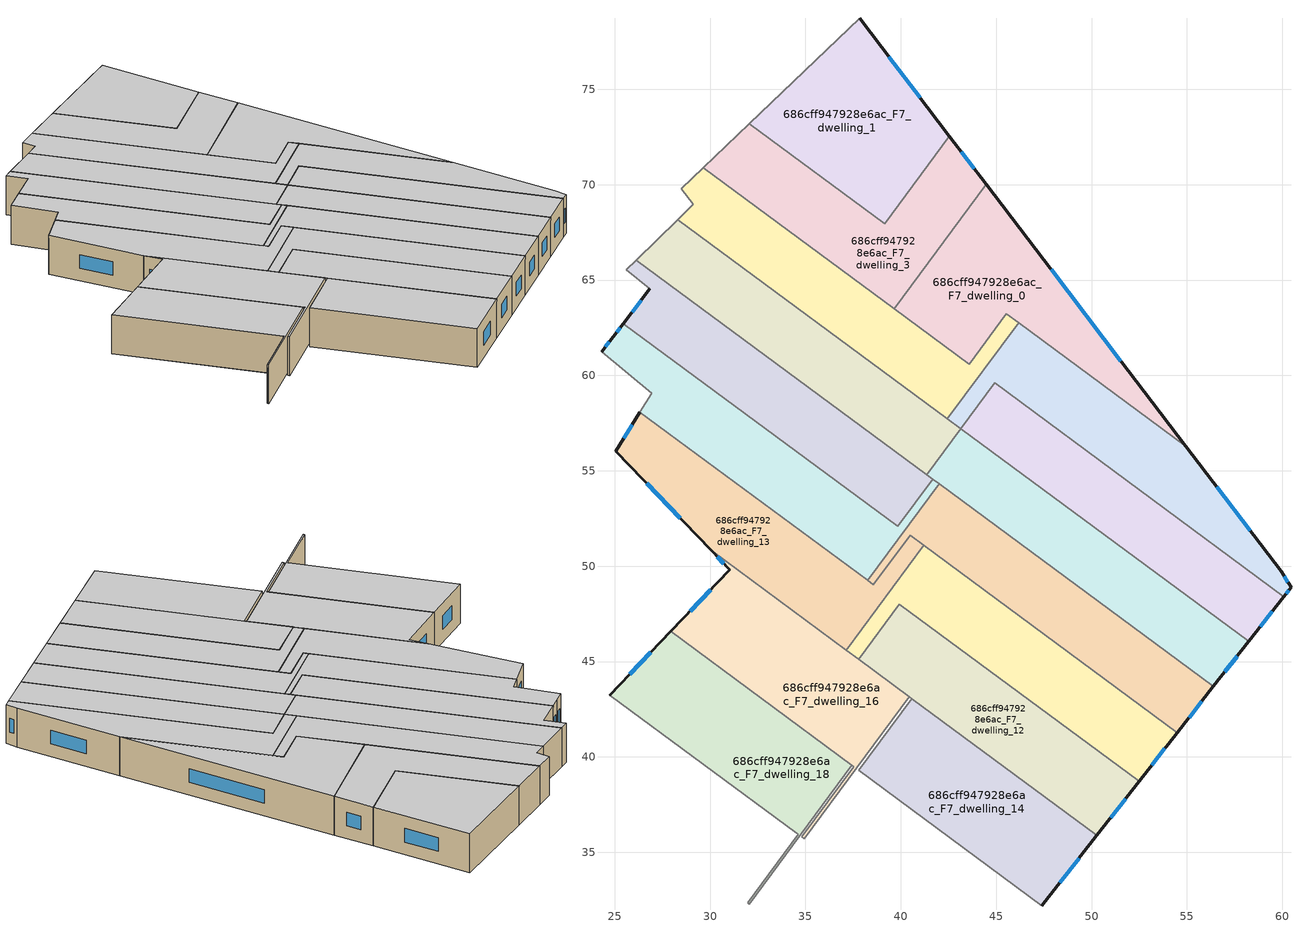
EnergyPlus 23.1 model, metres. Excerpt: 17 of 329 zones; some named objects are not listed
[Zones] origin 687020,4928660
686cff947928e6ac_F7_dwelling_0
 floor to 686cff947928e6ac_F6_dwelling_0 (EU_floor_Construction): 44.47,70.02 54.94,56.29 45.54,63.23 43.58,60.59 39.65,63.49 z21
 wall outside (EU_wall_Construction): 54.94,56.29 44.47,70.02 z21:24
 wall to 686cff947928e6ac_F7_dwelling_5 (EU_wall_Construction): 39.65,63.49 43.58,60.59 45.54,63.23 46.17,62.77 z21:24
 wall to 686cff947928e6ac_F7_dwelling_3 (EU_wall_Construction): 44.47,70.02 39.65,63.49 z21:24
 wall to 686cff947928e6ac_F7_dwelling_2 (EU_wall_Construction): 46.17,62.77 54.94,56.29 z21:24
 window (EU_Window_Construction): 51.54,60.75 47.88,65.55 z21.98:23.02
 ceiling to 686cff947928e6ac_F8_dwelling_0 (EU_floor_Construction): 54.94,56.29 44.47,70.02 39.65,63.49 43.58,60.59 45.54,63.23 z24
686cff947928e6ac_F7_dwelling_1
 floor to 686cff947928e6ac_F6_dwelling_1 (EU_floor_Construction): 37.84,78.71 42.55,72.54 39.15,67.95 32.05,73.19 z21
 wall outside (EU_wall_Construction): 42.55,72.54 37.84,78.71 z21:24
 wall to 686cff947928e6ac_F7_dwelling_3 (EU_wall_Construction): 32.05,73.19 39.15,67.95 42.55,72.54 z21:24
 wall adiabatic (EU_wall_Construction): 37.84,78.71 32.05,73.19 z21:24
 window (EU_Window_Construction): 41.02,74.55 39.37,76.71 z21.98:23.02
 ceiling to 686cff947928e6ac_F8_dwelling_1 (EU_floor_Construction): 39.15,67.95 42.55,72.54 37.84,78.71 32.05,73.19 z24
686cff947928e6ac_F7_dwelling_10
 floor to 686cff947928e6ac_F6_dwelling_10 (EU_floor_Construction): 54.49,41.27 52.5,38.73 39.93,48.01 37.79,45.12 37.15,45.59 41.2,51.09 z21
 wall outside (EU_wall_Construction): 52.5,38.73 54.49,41.27 z21:24
 wall to 686cff947928e6ac_F7_dwelling_12 (EU_wall_Construction): 37.79,45.12 39.93,48.01 52.5,38.73 z21:24
 wall to 686cff947928e6ac_F7_dwelling_13 (EU_wall_Construction): 41.2,51.09 37.15,45.59 z21:24
 wall to 686cff947928e6ac_F7_dwelling_8 (EU_wall_Construction): 54.49,41.27 41.2,51.09 z21:24
 wall to 686cff947928e6ac_F7_dwelling_16 (EU_wall_Construction): 37.15,45.59 37.79,45.12 z21:24
 window (EU_Window_Construction): 53.15,39.56 53.84,40.44 z21.98:23.02
 ceiling to 686cff947928e6ac_F8_dwelling_10 (EU_floor_Construction): 52.5,38.73 54.49,41.27 41.2,51.09 37.15,45.59 37.79,45.12 39.93,48.01 z24
686cff947928e6ac_F7_dwelling_11
 floor to 686cff947928e6ac_F6_dwelling_11 (EU_floor_Construction): 41.67,54.56 42,54.32 38.26,49.25 26.32,58.06 26.94,59.05 24.31,61.23 24.93,62.04 25.45,62.72 39.85,52.09 z21
 wall outside (EU_wall_Construction): 25.45,62.72 24.93,62.04 24.31,61.23 z21:24
 wall to 686cff947928e6ac_F7_dwelling_9 (EU_wall_Construction): 41.67,54.56 39.85,52.09 25.45,62.72 z21:24
 wall to 686cff947928e6ac_F7_dwelling_8 (EU_wall_Construction): 38.26,49.25 42,54.32 z21:24
 wall adiabatic (EU_wall_Construction): 24.31,61.23 26.94,59.05 26.32,58.06 z21:24
 wall to 686cff947928e6ac_F7_dwelling_6 (EU_wall_Construction): 42,54.32 41.67,54.56 z21:24
 wall to 686cff947928e6ac_F7_dwelling_13 (EU_wall_Construction): 26.32,58.06 38.26,49.25 z21:24
 window (EU_Window_Construction): 24.72,61.77 24.51,61.49 / 25.28,62.5 25.1,62.26 z21.98:23.02
 ceiling to 686cff947928e6ac_F8_dwelling_11 (EU_floor_Construction): 39.85,52.09 25.45,62.72 24.93,62.04 24.31,61.23 26.94,59.05 26.32,58.06 38.26,49.25 42,54.32 41.67,54.56 z24
686cff947928e6ac_F7_dwelling_12
 floor to 686cff947928e6ac_F6_dwelling_12 (EU_floor_Construction): 52.5,38.73 50.28,35.89 37.79,45.12 39.93,48.01 z21
 wall outside (EU_wall_Construction): 50.28,35.89 52.5,38.73 z21:24
 wall to 686cff947928e6ac_F7_dwelling_14 (EU_wall_Construction): 40.58,43.06 50.28,35.89 z21:24
 wall to 686cff947928e6ac_F7_dwelling_15 (EU_wall_Construction): 40.44,43.16 40.58,43.06 z21:24
 wall to 686cff947928e6ac_F7_dwelling_16 (EU_wall_Construction): 37.79,45.12 40.44,43.16 z21:24
 window (EU_Window_Construction): 51,36.81 51.78,37.81 z21.98:23.02
 ceiling to 686cff947928e6ac_F8_dwelling_12 (EU_floor_Construction): 50.28,35.89 52.5,38.73 39.93,48.01 37.79,45.12 z24
686cff947928e6ac_F7_dwelling_13
 floor to 686cff947928e6ac_F6_dwelling_13 (EU_floor_Construction): 40.48,51.62 41.2,51.09 37.15,45.59 30.05,50.83 25.06,56.04 26.32,58.06 38.56,49.02 z21
 wall outside (EU_wall_Construction): 26.32,58.06 25.06,56.04 30.05,50.83 z21:24
 wall to 686cff947928e6ac_F7_dwelling_8 (EU_wall_Construction): 41.2,51.09 40.48,51.62 38.56,49.02 38.26,49.25 z21:24
 wall to 686cff947928e6ac_F7_dwelling_16 (EU_wall_Construction): 30.05,50.83 37.15,45.59 z21:24
 window (EU_Window_Construction): 26.69,54.34 28.43,52.52 / 25.91,57.4 25.47,56.69 z21.98:23.02
 ceiling to 686cff947928e6ac_F8_dwelling_13 (EU_floor_Construction): 37.15,45.59 41.2,51.09 40.48,51.62 38.56,49.02 26.32,58.06 25.06,56.04 30.05,50.83 z24
686cff947928e6ac_F7_dwelling_14
 floor to 686cff947928e6ac_F6_dwelling_14 (EU_floor_Construction): 50.28,35.89 47.4,32.21 37.8,39.29 40.58,43.06 z21
 wall outside (EU_wall_Construction): 47.4,32.21 50.28,35.89 z21:24
 wall to 686cff947928e6ac_F7_dwelling_15 (EU_wall_Construction): 40.58,43.06 37.8,39.29 47.4,32.21 z21:24
 window (EU_Window_Construction): 48.34,33.41 49.34,34.69 z21.98:23.02
 ceiling to 686cff947928e6ac_F8_dwelling_14 (EU_floor_Construction): 47.4,32.21 50.28,35.89 40.58,43.06 37.8,39.29 z24
686cff947928e6ac_F7_dwelling_16
 floor to 686cff947928e6ac_F6_dwelling_16 (EU_floor_Construction): 40.44,43.16 34.94,35.7 34.8,35.8 37.53,39.5 27.94,46.58 31.04,49.8 30.05,50.83 z21
 wall outside (EU_wall_Construction): 30.05,50.83 31.04,49.8 27.94,46.58 z21:24
 wall to 686cff947928e6ac_F7_dwelling_15 (EU_wall_Construction): 34.94,35.7 40.44,43.16 z21:24
 wall to 686cff947928e6ac_F7_dwelling_17 (EU_wall_Construction): 37.44,39.56 37.53,39.5 34.8,35.8 34.94,35.7 z21:24
 wall to 686cff947928e6ac_F7_dwelling_18 (EU_wall_Construction): 27.94,46.58 37.44,39.56 z21:24
 window (EU_Window_Construction): 30.03,48.76 28.95,47.63 / 30.37,50.5 30.71,50.14 z21.98:23.02
 ceiling to 686cff947928e6ac_F8_dwelling_16 (EU_floor_Construction): 37.53,39.5 34.8,35.8 34.94,35.7 40.44,43.16 30.05,50.83 31.04,49.8 27.94,46.58 z24
686cff947928e6ac_F7_dwelling_18
 floor to 686cff947928e6ac_F6_dwelling_18 (EU_floor_Construction): 37.44,39.56 32.06,32.28 31.97,32.35 34.62,35.94 24.73,43.24 27.94,46.58 z21
 wall outside (EU_wall_Construction): 27.94,46.58 24.73,43.24 z21:24
 wall to 686cff947928e6ac_F7_dwelling_17 (EU_wall_Construction): 32.06,32.28 37.44,39.56 z21:24
 wall to 686cff947928e6ac_F7_dwelling_19 (EU_wall_Construction): 34.54,36 34.62,35.94 31.97,32.35 32.06,32.28 z21:24
 wall to 686cff947928e6ac_F7_dwelling_20 (EU_wall_Construction): 24.73,43.24 34.54,36 z21:24
 window (EU_Window_Construction): 26.9,45.49 25.78,44.33 z21.98:23.02
 ceiling to 686cff947928e6ac_F8_dwelling_18 (EU_floor_Construction): 34.62,35.94 31.97,32.35 32.06,32.28 37.44,39.56 27.94,46.58 24.73,43.24 z24
686cff947928e6ac_F7_dwelling_2
 floor to 686cff947928e6ac_F6_dwelling_2 (EU_floor_Construction): 54.94,56.29 59.93,49.74 60.45,48.89 60.07,48.41 44.91,59.6 43.14,57.2 42.44,57.72 46.17,62.76 z21
 wall outside (EU_wall_Construction): 60.07,48.41 60.45,48.89 59.93,49.74 54.94,56.29 z21:24
 wall to 686cff947928e6ac_F7_dwelling_4 (EU_wall_Construction): 43.14,57.2 44.91,59.6 60.07,48.41 z21:24
 wall to 686cff947928e6ac_F7_dwelling_5 (EU_wall_Construction): 46.17,62.76 42.44,57.72 z21:24
 wall to 686cff947928e6ac_F7_dwelling_7 (EU_wall_Construction): 42.44,57.72 43.14,57.2 z21:24
 window (EU_Window_Construction): 60.28,49.17 60.1,49.46 / 60.2,48.57 60.33,48.74 / 58.31,51.87 56.56,54.16 z21.98:23.02
 ceiling to 686cff947928e6ac_F8_dwelling_2 (EU_floor_Construction): 60.07,48.41 60.45,48.89 59.93,49.74 54.94,56.29 46.17,62.76 42.44,57.72 43.14,57.2 44.91,59.6 z24
686cff947928e6ac_F7_dwelling_3
 floor to 686cff947928e6ac_F6_dwelling_3 (EU_floor_Construction): 42.55,72.54 44.47,70.02 39.65,63.49 29.63,70.89 32.05,73.19 39.15,67.95 z21
 wall outside (EU_wall_Construction): 44.47,70.02 42.55,72.54 z21:24
 wall adiabatic (EU_wall_Construction): 32.05,73.19 29.63,70.89 z21:24
 wall to 686cff947928e6ac_F7_dwelling_5 (EU_wall_Construction): 29.63,70.89 39.65,63.49 z21:24
 window (EU_Window_Construction): 43.85,70.84 43.17,71.72 z21.98:23.02
 ceiling to 686cff947928e6ac_F8_dwelling_3 (EU_floor_Construction): 39.65,63.49 44.47,70.02 42.55,72.54 39.15,67.95 32.05,73.19 29.63,70.89 z24
686cff947928e6ac_F7_dwelling_4
 floor to 686cff947928e6ac_F6_dwelling_4 (EU_floor_Construction): 60.07,48.41 58.23,46.06 43.14,57.2 44.91,59.6 z21
 wall outside (EU_wall_Construction): 58.23,46.06 60.07,48.41 z21:24
 wall to 686cff947928e6ac_F7_dwelling_6 (EU_wall_Construction): 43.15,57.2 58.23,46.06 z21:24
 wall to 686cff947928e6ac_F7_dwelling_7 (EU_wall_Construction): 43.14,57.2 43.15,57.2 z21:24
 window (EU_Window_Construction): 58.83,46.82 59.47,47.64 z21.98:23.02
 ceiling to 686cff947928e6ac_F8_dwelling_4 (EU_floor_Construction): 58.23,46.06 60.07,48.41 44.91,59.6 43.14,57.2 z24
686cff947928e6ac_F7_dwelling_5
 floor to 686cff947928e6ac_F6_dwelling_5 (EU_floor_Construction): 45.54,63.23 46.17,62.76 42.44,57.72 28.3,68.17 29.11,68.96 28.48,69.79 29.63,70.89 43.58,60.59 z21
 wall adiabatic (EU_wall_Construction): 29.63,70.89 28.48,69.79 29.11,68.96 28.3,68.17 z21:24
 wall to 686cff947928e6ac_F7_dwelling_7 (EU_wall_Construction): 28.3,68.17 42.44,57.72 z21:24
 ceiling to 686cff947928e6ac_F8_dwelling_5 (EU_floor_Construction): 42.44,57.72 46.17,62.76 45.54,63.23 43.58,60.59 29.63,70.89 28.48,69.79 29.11,68.96 28.3,68.17 z24
686cff947928e6ac_F7_dwelling_6
 floor to 686cff947928e6ac_F6_dwelling_6 (EU_floor_Construction): 58.23,46.06 56.39,43.7 41.37,54.78 43.15,57.2 z21
 wall outside (EU_wall_Construction): 56.39,43.7 58.23,46.06 z21:24
 wall to 686cff947928e6ac_F7_dwelling_7 (EU_wall_Construction): 43.15,57.2 41.37,54.78 z21:24
 wall to 686cff947928e6ac_F7_dwelling_8 (EU_wall_Construction): 42,54.32 56.39,43.7 z21:24
 wall to 686cff947928e6ac_F7_dwelling_9 (EU_wall_Construction): 41.37,54.78 41.67,54.56 z21:24
 window (EU_Window_Construction): 56.99,44.46 57.63,45.29 z21.98:23.02
 ceiling to 686cff947928e6ac_F8_dwelling_6 (EU_floor_Construction): 56.39,43.7 58.23,46.06 43.15,57.2 41.37,54.78 z24
686cff947928e6ac_F7_dwelling_7
 floor to 686cff947928e6ac_F6_dwelling_7 (EU_floor_Construction): 43.15,57.2 41.37,54.78 26.12,66.04 28.3,68.17 z21
 wall adiabatic (EU_wall_Construction): 28.3,68.17 26.12,66.04 z21:24
 wall to 686cff947928e6ac_F7_dwelling_9 (EU_wall_Construction): 26.12,66.04 41.37,54.78 z21:24
 ceiling to 686cff947928e6ac_F8_dwelling_7 (EU_floor_Construction): 41.37,54.78 43.15,57.2 28.3,68.17 26.12,66.04 z24
686cff947928e6ac_F7_dwelling_8
 floor to 686cff947928e6ac_F6_dwelling_8 (EU_floor_Construction): 56.39,43.7 54.49,41.27 40.48,51.62 38.56,49.02 38.26,49.25 42,54.32 z21
 wall outside (EU_wall_Construction): 54.49,41.27 56.39,43.7 z21:24
 window (EU_Window_Construction): 55.11,42.06 55.77,42.91 z21.98:23.02
 ceiling to 686cff947928e6ac_F8_dwelling_8 (EU_floor_Construction): 54.49,41.27 56.39,43.7 42,54.32 38.26,49.25 38.56,49.02 40.48,51.62 z24
686cff947928e6ac_F7_dwelling_9
 floor to 686cff947928e6ac_F6_dwelling_9 (EU_floor_Construction): 41.67,54.56 39.85,52.09 25.45,62.72 26.84,64.54 25.6,65.54 26.12,66.04 z21
 wall outside (EU_wall_Construction): 26.84,64.54 25.45,62.72 z21:24
 wall adiabatic (EU_wall_Construction): 26.12,66.04 25.6,65.54 26.84,64.54 z21:24
 window (EU_Window_Construction): 26.39,63.94 25.9,63.31 z21.98:23.02
 ceiling to 686cff947928e6ac_F8_dwelling_9 (EU_floor_Construction): 39.85,52.09 41.67,54.56 26.12,66.04 25.6,65.54 26.84,64.54 25.45,62.72 z24
[Building]
EU S2 Campaign: North Axis=0; Terrain=City; Solar Distribution=FullExterior
[Site:Location]
Bologna: Latitude=44.5; Longitude=11.25; Time Zone=1; Elevation=37
[SizingPeriod:WeatherFileDays]
AnnualSizingPeriod: Begin Month=1; Begin Day of Month=1; End Month=12; End Day of Month=31; Day of Week for Start Day=Monday; Use Weather File Daylight Saving Period=No; Use Weather File Rain and Snow Indicators=No
[MATERIAL]
EU_InternalMass_Material: Roughness=MediumRough; Thickness=0.1; Conductivity=1; Density=1800; Specific Heat=900; Thermal Absorptance=0.9; Solar Absorptance=0.7; Visible Absorptance=0.7
[MATERIAL:NOMASS] Roughness=MediumRough; Thermal Absorptance=0.9; Solar Absorptance=0.7; Visible Absorptance=0.7
Name | Thermal Resistance
EU_wall_NoMass | 0.905828
EU_floor_NoMass | 0.67114
[WINDOWMATERIAL:SIMPLEGLAZINGSYSTEM]
EU_Window_SimpleGlazing: UFactor=4.52486; Solar Heat Gain Coefficient=0.85; Visible Transmittance=0.85
[CONSTRUCTION]
EU_wall_Construction: EU_wall_NoMass
EU_floor_Construction: EU_floor_NoMass
EU_Window_Construction: EU_Window_SimpleGlazing
EU_InternalMass_Construction: EU_InternalMass_Material
[ZONE] Type=1; Multiplier=1; Ceiling Height=autocalculate; Floor Area=autocalculate; Part of Total Floor Area=Yes
Name | Volume
686cff947928e6ac_F7_dwelling_0 | 168.287
686cff947928e6ac_F7_dwelling_1 | 168.281
686cff947928e6ac_F7_dwelling_10 | 168.247
686cff947928e6ac_F7_dwelling_11 | 168.291
686cff947928e6ac_F7_dwelling_12 | 168.253
686cff947928e6ac_F7_dwelling_13 | 168.284
686cff947928e6ac_F7_dwelling_14 | 168.27
686cff947928e6ac_F7_dwelling_16; 686cff947928e6ac_F7_dwelling_7 | 168.292
686cff947928e6ac_F7_dwelling_18 | 168.259
686cff947928e6ac_F7_dwelling_2 | 168.283
686cff947928e6ac_F7_dwelling_3 | 168.265
686cff947928e6ac_F7_dwelling_4 | 168.269
686cff947928e6ac_F7_dwelling_5 | 168.245
686cff947928e6ac_F7_dwelling_6 | 168.268
686cff947928e6ac_F7_dwelling_8 | 168.308
686cff947928e6ac_F7_dwelling_9 | 168.254
[INTERNALMASS] Construction=EU_InternalMass_Construction
Name | Zone or ZoneList | Surface Area
686cff947928e6ac_F7_dwelling_0_EU_InternalMass | 686cff947928e6ac_F7_dwelling_0 | 56.0903
686cff947928e6ac_F7_dwelling_1_EU_InternalMass | 686cff947928e6ac_F7_dwelling_1 | 56.093
686cff947928e6ac_F7_dwelling_2_EU_InternalMass | 686cff947928e6ac_F7_dwelling_2 | 56.0929
686cff947928e6ac_F7_dwelling_3_EU_InternalMass | 686cff947928e6ac_F7_dwelling_3 | 56.0902
686cff947928e6ac_F7_dwelling_4_EU_InternalMass | 686cff947928e6ac_F7_dwelling_4 | 56.089
686cff947928e6ac_F7_dwelling_5_EU_InternalMass | 686cff947928e6ac_F7_dwelling_5 | 56.0819
686cff947928e6ac_F7_dwelling_6_EU_InternalMass | 686cff947928e6ac_F7_dwelling_6 | 56.0887
686cff947928e6ac_F7_dwelling_7_EU_InternalMass | 686cff947928e6ac_F7_dwelling_7 | 56.0969
686cff947928e6ac_F7_dwelling_8_EU_InternalMass | 686cff947928e6ac_F7_dwelling_8 | 56.1021
686cff947928e6ac_F7_dwelling_9_EU_InternalMass | 686cff947928e6ac_F7_dwelling_9 | 56.0849
686cff947928e6ac_F7_dwelling_10_EU_InternalMass | 686cff947928e6ac_F7_dwelling_10 | 56.0826
686cff947928e6ac_F7_dwelling_11_EU_InternalMass | 686cff947928e6ac_F7_dwelling_11 | 56.0973
686cff947928e6ac_F7_dwelling_12_EU_InternalMass | 686cff947928e6ac_F7_dwelling_12 | 56.0928
686cff947928e6ac_F7_dwelling_13_EU_InternalMass | 686cff947928e6ac_F7_dwelling_13 | 56.0947
686cff947928e6ac_F7_dwelling_14_EU_InternalMass | 686cff947928e6ac_F7_dwelling_14 | 56.0896
686cff947928e6ac_F7_dwelling_16_EU_InternalMass | 686cff947928e6ac_F7_dwelling_16 | 56.0976
686cff947928e6ac_F7_dwelling_18_EU_InternalMass | 686cff947928e6ac_F7_dwelling_18 | 56.0861
[OTHEREQUIPMENT] Fuel Type=Electricity; Design Level Calculation Method=Watts/Area; Power per Zone Floor Area=1; Fraction Latent=0; Fraction Radiant=0; Fraction Lost=0; Carbon Dioxide Generation Rate=0; EndUse Subcategory=EU_Step8_InternalGains
Name | Zone or ZoneList or Space or SpaceList | Schedule
EU_Step8_InternalGain_686cff947928e6ac_F7_dwelling_0_f000 | 686cff947928e6ac_F7_dwelling_0 | EU_Step8_GainSchedule_686cff947928e6ac_F7_dwelling_0_f000
EU_Step8_InternalGain_686cff947928e6ac_F7_dwelling_1_f000 | 686cff947928e6ac_F7_dwelling_1 | EU_Step8_GainSchedule_686cff947928e6ac_F7_dwelling_1_f000
EU_Step8_InternalGain_686cff947928e6ac_F7_dwelling_2_f000 | 686cff947928e6ac_F7_dwelling_2 | EU_Step8_GainSchedule_686cff947928e6ac_F7_dwelling_2_f000
EU_Step8_InternalGain_686cff947928e6ac_F7_dwelling_3_f000 | 686cff947928e6ac_F7_dwelling_3 | EU_Step8_GainSchedule_686cff947928e6ac_F7_dwelling_3_f000
EU_Step8_InternalGain_686cff947928e6ac_F7_dwelling_4_f000 | 686cff947928e6ac_F7_dwelling_4 | EU_Step8_GainSchedule_686cff947928e6ac_F7_dwelling_4_f000
EU_Step8_InternalGain_686cff947928e6ac_F7_dwelling_5_f000 | 686cff947928e6ac_F7_dwelling_5 | EU_Step8_GainSchedule_686cff947928e6ac_F7_dwelling_5_f000
EU_Step8_InternalGain_686cff947928e6ac_F7_dwelling_6_f000 | 686cff947928e6ac_F7_dwelling_6 | EU_Step8_GainSchedule_686cff947928e6ac_F7_dwelling_6_f000
EU_Step8_InternalGain_686cff947928e6ac_F7_dwelling_7_f000 | 686cff947928e6ac_F7_dwelling_7 | EU_Step8_GainSchedule_686cff947928e6ac_F7_dwelling_7_f000
EU_Step8_InternalGain_686cff947928e6ac_F7_dwelling_8_f000 | 686cff947928e6ac_F7_dwelling_8 | EU_Step8_GainSchedule_686cff947928e6ac_F7_dwelling_8_f000
EU_Step8_InternalGain_686cff947928e6ac_F7_dwelling_9_f000 | 686cff947928e6ac_F7_dwelling_9 | EU_Step8_GainSchedule_686cff947928e6ac_F7_dwelling_9_f000
EU_Step8_InternalGain_686cff947928e6ac_F7_dwelling_10_f000 | 686cff947928e6ac_F7_dwelling_10 | EU_Step8_GainSchedule_686cff947928e6ac_F7_dwelling_10_f000
EU_Step8_InternalGain_686cff947928e6ac_F7_dwelling_11_f000 | 686cff947928e6ac_F7_dwelling_11 | EU_Step8_GainSchedule_686cff947928e6ac_F7_dwelling_11_f000
EU_Step8_InternalGain_686cff947928e6ac_F7_dwelling_12_f000 | 686cff947928e6ac_F7_dwelling_12 | EU_Step8_GainSchedule_686cff947928e6ac_F7_dwelling_12_f000
EU_Step8_InternalGain_686cff947928e6ac_F7_dwelling_13_f000 | 686cff947928e6ac_F7_dwelling_13 | EU_Step8_GainSchedule_686cff947928e6ac_F7_dwelling_13_f000
EU_Step8_InternalGain_686cff947928e6ac_F7_dwelling_14_f000 | 686cff947928e6ac_F7_dwelling_14 | EU_Step8_GainSchedule_686cff947928e6ac_F7_dwelling_14_f000
EU_Step8_InternalGain_686cff947928e6ac_F7_dwelling_16_f000 | 686cff947928e6ac_F7_dwelling_16 | EU_Step8_GainSchedule_686cff947928e6ac_F7_dwelling_16_f000
EU_Step8_InternalGain_686cff947928e6ac_F7_dwelling_18_f000 | 686cff947928e6ac_F7_dwelling_18 | EU_Step8_GainSchedule_686cff947928e6ac_F7_dwelling_18_f000
[ZONEVENTILATION:DESIGNFLOWRATE] Schedule=EU_AlwaysOn; Design Flow Rate Calculation Method=AirChanges/Hour; Air Changes per Hour=0.73129; Ventilation Type=Natural; Fan Pressure Rise=0; Fan Total Efficiency=1; Constant Term Coefficient=1; Temperature Term Coefficient=0; Velocity Term Coefficient=0; Velocity Squared Term Coefficient=0; Minimum Indoor Temperature=-100; Maximum Indoor Temperature=100; Delta Temperature=-100; Minimum Outdoor Temperature=-100; Maximum Outdoor Temperature=100; Maximum Wind Speed=40
Name | Zone or ZoneList or Space or SpaceList
EU_ConstantAir_686cff947928e6ac_F7_dwelling_0 | 686cff947928e6ac_F7_dwelling_0
EU_ConstantAir_686cff947928e6ac_F7_dwelling_1 | 686cff947928e6ac_F7_dwelling_1
EU_ConstantAir_686cff947928e6ac_F7_dwelling_2 | 686cff947928e6ac_F7_dwelling_2
EU_ConstantAir_686cff947928e6ac_F7_dwelling_3 | 686cff947928e6ac_F7_dwelling_3
EU_ConstantAir_686cff947928e6ac_F7_dwelling_4 | 686cff947928e6ac_F7_dwelling_4
EU_ConstantAir_686cff947928e6ac_F7_dwelling_5 | 686cff947928e6ac_F7_dwelling_5
EU_ConstantAir_686cff947928e6ac_F7_dwelling_6 | 686cff947928e6ac_F7_dwelling_6
EU_ConstantAir_686cff947928e6ac_F7_dwelling_7 | 686cff947928e6ac_F7_dwelling_7
EU_ConstantAir_686cff947928e6ac_F7_dwelling_8 | 686cff947928e6ac_F7_dwelling_8
EU_ConstantAir_686cff947928e6ac_F7_dwelling_9 | 686cff947928e6ac_F7_dwelling_9
EU_ConstantAir_686cff947928e6ac_F7_dwelling_10 | 686cff947928e6ac_F7_dwelling_10
EU_ConstantAir_686cff947928e6ac_F7_dwelling_11 | 686cff947928e6ac_F7_dwelling_11
EU_ConstantAir_686cff947928e6ac_F7_dwelling_12 | 686cff947928e6ac_F7_dwelling_12
EU_ConstantAir_686cff947928e6ac_F7_dwelling_13 | 686cff947928e6ac_F7_dwelling_13
EU_ConstantAir_686cff947928e6ac_F7_dwelling_14 | 686cff947928e6ac_F7_dwelling_14
EU_ConstantAir_686cff947928e6ac_F7_dwelling_16 | 686cff947928e6ac_F7_dwelling_16
EU_ConstantAir_686cff947928e6ac_F7_dwelling_18 | 686cff947928e6ac_F7_dwelling_18
[HVACTEMPLATE:ZONE:IDEALLOADSAIRSYSTEM] System Availability Schedule=EU_AlwaysOn; Maximum Heating Supply Air Temperature=50; Minimum Cooling Supply Air Temperature=13; Maximum Heating Supply Air Humidity Ratio=0.0156; Minimum Cooling Supply Air Humidity Ratio=0.0077; Heating Limit=NoLimit; Cooling Limit=NoLimit; Heating Availability Schedule=EU_AlwaysOn; Cooling Availability Schedule=EU_CoolingOff; Dehumidification Control Type=ConstantSensibleHeatRatio; Cooling Sensible Heat Ratio=0.7; Dehumidification Setpoint=60; Humidification Control Type=None; Humidification Setpoint=30; Outdoor Air Method=None; Outdoor Air Flow Rate per Person=0.00944; Outdoor Air Flow Rate per Zone Floor Area=0; Outdoor Air Flow Rate per Zone=0; Demand Controlled Ventilation Type=None; Outdoor Air Economizer Type=NoEconomizer; Heat Recovery Type=None; Sensible Heat Recovery Effectiveness=0.7; Latent Heat Recovery Effectiveness=0.65
Name | Template Thermostat
686cff947928e6ac_F7_dwelling_0 | EU_HeatOnly_686cff947928e6ac_F7_dwelling_0
686cff947928e6ac_F7_dwelling_1 | EU_HeatOnly_686cff947928e6ac_F7_dwelling_1
686cff947928e6ac_F7_dwelling_2 | EU_HeatOnly_686cff947928e6ac_F7_dwelling_2
686cff947928e6ac_F7_dwelling_3 | EU_HeatOnly_686cff947928e6ac_F7_dwelling_3
686cff947928e6ac_F7_dwelling_4 | EU_HeatOnly_686cff947928e6ac_F7_dwelling_4
686cff947928e6ac_F7_dwelling_5 | EU_HeatOnly_686cff947928e6ac_F7_dwelling_5
686cff947928e6ac_F7_dwelling_6 | EU_HeatOnly_686cff947928e6ac_F7_dwelling_6
686cff947928e6ac_F7_dwelling_7 | EU_HeatOnly_686cff947928e6ac_F7_dwelling_7
686cff947928e6ac_F7_dwelling_8 | EU_HeatOnly_686cff947928e6ac_F7_dwelling_8
686cff947928e6ac_F7_dwelling_9 | EU_HeatOnly_686cff947928e6ac_F7_dwelling_9
686cff947928e6ac_F7_dwelling_10 | EU_HeatOnly_686cff947928e6ac_F7_dwelling_10
686cff947928e6ac_F7_dwelling_11 | EU_HeatOnly_686cff947928e6ac_F7_dwelling_11
686cff947928e6ac_F7_dwelling_12 | EU_HeatOnly_686cff947928e6ac_F7_dwelling_12
686cff947928e6ac_F7_dwelling_13 | EU_HeatOnly_686cff947928e6ac_F7_dwelling_13
686cff947928e6ac_F7_dwelling_14 | EU_HeatOnly_686cff947928e6ac_F7_dwelling_14
686cff947928e6ac_F7_dwelling_16 | EU_HeatOnly_686cff947928e6ac_F7_dwelling_16
686cff947928e6ac_F7_dwelling_18 | EU_HeatOnly_686cff947928e6ac_F7_dwelling_18
[SIZING:ZONE] Zone Cooling Design Supply Air Temperature Input Method=SupplyAirTemperature; Zone Cooling Design Supply Air Temperature=13; Zone Heating Design Supply Air Temperature Input Method=SupplyAirTemperature; Zone Heating Design Supply Air Temperature=50; Zone Cooling Design Supply Air Humidity Ratio=0.008; Zone Heating Design Supply Air Humidity Ratio=0.008; Cooling Design Air Flow Method=DesignDay; Cooling Design Air Flow Rate=0; Cooling Minimum Air Flow per Zone Floor Area=0.000762; Cooling Minimum Air Flow=0; Cooling Minimum Air Flow Fraction=0.2; Heating Design Air Flow Method=DesignDay; Heating Design Air Flow Rate=0; Heating Maximum Air Flow per Zone Floor Area=0.002032; Heating Maximum Air Flow=0.141576; Heating Maximum Air Flow Fraction=0.3; Account for Dedicated Outdoor Air System=No; Dedicated Outdoor Air System Control Strategy=NeutralSupplyAir; Dedicated Outdoor Air Low Setpoint Temperature for Design=autosize; Dedicated Outdoor Air High Setpoint Temperature for Design=autosize; Zone Load Sizing Method=Sensible Load Only No Latent Load; Zone Latent Cooling Design Supply Air Humidity Ratio Input Method=HumidityRatioDifference; Zone Cooling Design Supply Air Humidity Ratio Difference=0.005; Zone Latent Heating Design Supply Air Humidity Ratio Input Method=HumidityRatioDifference; Zone Humidification Design Supply Air Humidity Ratio Difference=0.005
686cff947928e6ac_F7_dwelling_0; 686cff947928e6ac_F7_dwelling_1; 686cff947928e6ac_F7_dwelling_2; 686cff947928e6ac_F7_dwelling_3; 686cff947928e6ac_F7_dwelling_4; 686cff947928e6ac_F7_dwelling_5; 686cff947928e6ac_F7_dwelling_6; 686cff947928e6ac_F7_dwelling_7; 686cff947928e6ac_F7_dwelling_8; 686cff947928e6ac_F7_dwelling_9; 686cff947928e6ac_F7_dwelling_10; 686cff947928e6ac_F7_dwelling_11; 686cff947928e6ac_F7_dwelling_12; 686cff947928e6ac_F7_dwelling_13; 686cff947928e6ac_F7_dwelling_14; 686cff947928e6ac_F7_dwelling_16; 686cff947928e6ac_F7_dwelling_18
[SCHEDULE:CONSTANT]
Name | Hourly Value
EU_AlwaysOn | 1
EU_CoolingOff | 0
[SCHEDULE:FILE] Column Number=1; Rows to Skip at Top=0; Number of Hours of Data=8760; Column Separator=Comma; Interpolate to Timestep=No; Minutes per Item=60; Adjust Schedule for Daylight Savings=Yes
Name | File
EU_Step8_GainSchedule_686cff947928e6ac_F7_dwelling_0_f000 | ../../schedules/686cff947928e6ac/686cff947928e6ac_F7_dwelling_0_f000_gain.csv
EU_Step8_GainSchedule_686cff947928e6ac_F7_dwelling_1_f000 | ../../schedules/686cff947928e6ac/686cff947928e6ac_F7_dwelling_1_f000_gain.csv
EU_Step8_GainSchedule_686cff947928e6ac_F7_dwelling_2_f000 | ../../schedules/686cff947928e6ac/686cff947928e6ac_F7_dwelling_2_f000_gain.csv
EU_Step8_GainSchedule_686cff947928e6ac_F7_dwelling_3_f000 | ../../schedules/686cff947928e6ac/686cff947928e6ac_F7_dwelling_3_f000_gain.csv
EU_Step8_GainSchedule_686cff947928e6ac_F7_dwelling_4_f000 | ../../schedules/686cff947928e6ac/686cff947928e6ac_F7_dwelling_4_f000_gain.csv
EU_Step8_GainSchedule_686cff947928e6ac_F7_dwelling_5_f000 | ../../schedules/686cff947928e6ac/686cff947928e6ac_F7_dwelling_5_f000_gain.csv
EU_Step8_GainSchedule_686cff947928e6ac_F7_dwelling_6_f000 | ../../schedules/686cff947928e6ac/686cff947928e6ac_F7_dwelling_6_f000_gain.csv
EU_Step8_GainSchedule_686cff947928e6ac_F7_dwelling_7_f000 | ../../schedules/686cff947928e6ac/686cff947928e6ac_F7_dwelling_7_f000_gain.csv
EU_Step8_GainSchedule_686cff947928e6ac_F7_dwelling_8_f000 | ../../schedules/686cff947928e6ac/686cff947928e6ac_F7_dwelling_8_f000_gain.csv
EU_Step8_GainSchedule_686cff947928e6ac_F7_dwelling_9_f000 | ../../schedules/686cff947928e6ac/686cff947928e6ac_F7_dwelling_9_f000_gain.csv
EU_Step8_GainSchedule_686cff947928e6ac_F7_dwelling_10_f000 | ../../schedules/686cff947928e6ac/686cff947928e6ac_F7_dwelling_10_f000_gain.csv
EU_Step8_GainSchedule_686cff947928e6ac_F7_dwelling_11_f000 | ../../schedules/686cff947928e6ac/686cff947928e6ac_F7_dwelling_11_f000_gain.csv
EU_Step8_GainSchedule_686cff947928e6ac_F7_dwelling_12_f000 | ../../schedules/686cff947928e6ac/686cff947928e6ac_F7_dwelling_12_f000_gain.csv
EU_Step8_GainSchedule_686cff947928e6ac_F7_dwelling_13_f000 | ../../schedules/686cff947928e6ac/686cff947928e6ac_F7_dwelling_13_f000_gain.csv
EU_Step8_GainSchedule_686cff947928e6ac_F7_dwelling_14_f000 | ../../schedules/686cff947928e6ac/686cff947928e6ac_F7_dwelling_14_f000_gain.csv
EU_Step8_GainSchedule_686cff947928e6ac_F7_dwelling_16_f000 | ../../schedules/686cff947928e6ac/686cff947928e6ac_F7_dwelling_16_f000_gain.csv
EU_Step8_GainSchedule_686cff947928e6ac_F7_dwelling_18_f000 | ../../schedules/686cff947928e6ac/686cff947928e6ac_F7_dwelling_18_f000_gain.csv
